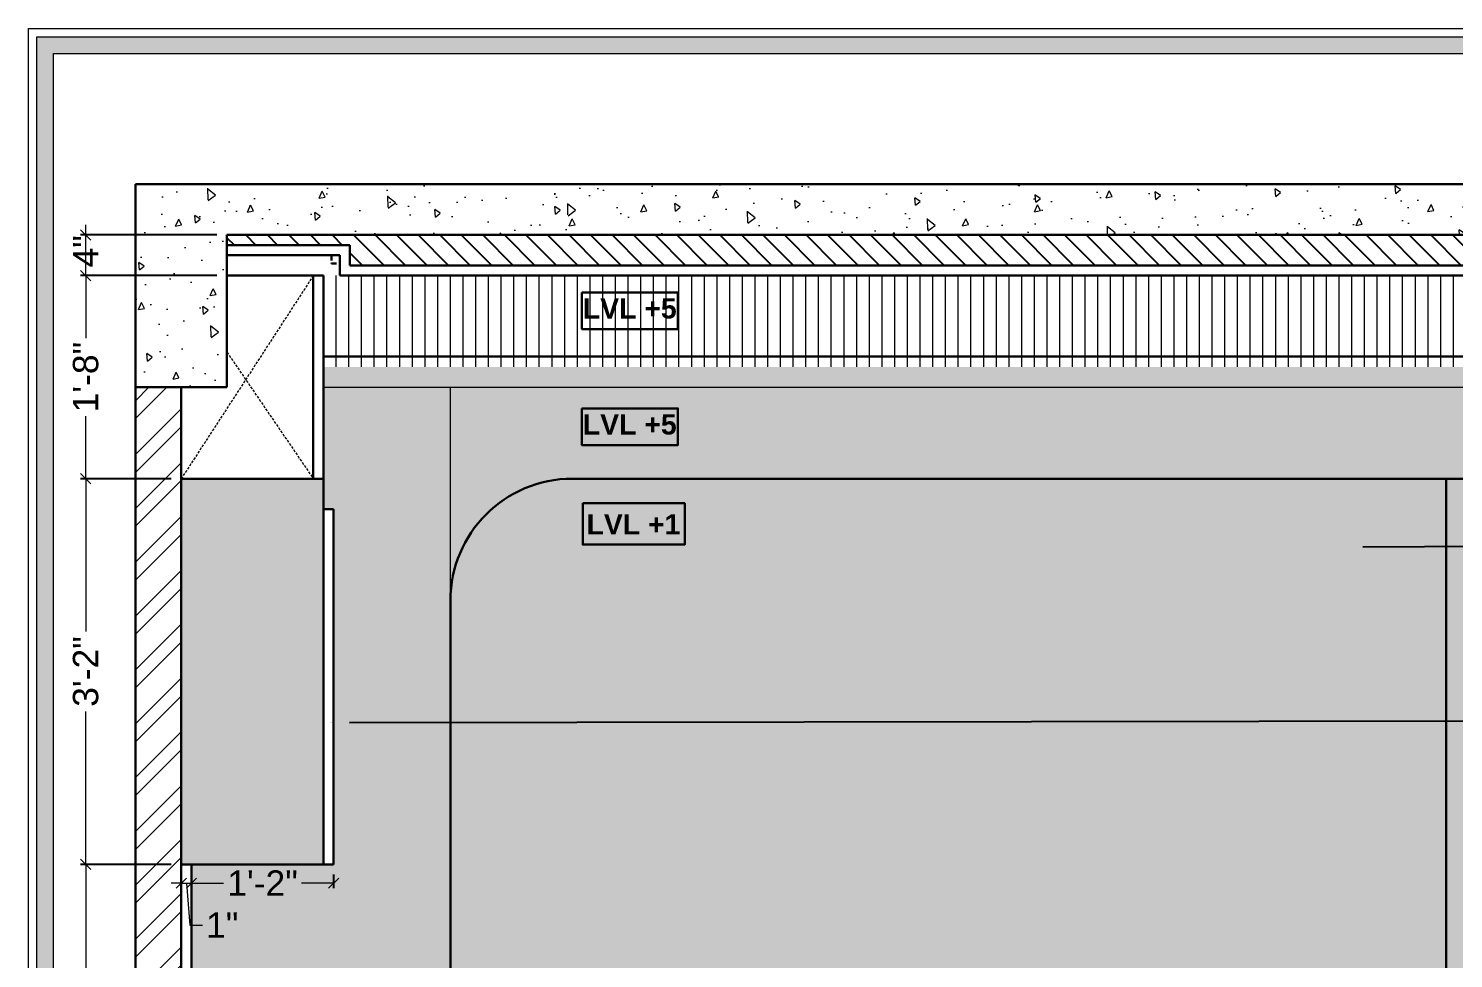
# Model space of a CAD drawing. Header units: millimetres. Extents: x 56222 to 3066687, y -650199 to -121287.
# Drawn here: x 131821.6 to 131961.9, y -182872.2 to -182780.6 of the extents above; entities that cross this region are included whole.
import ezdxf
from ezdxf import colors
from ezdxf.entities.mleader import LeaderData, LeaderLine
from ezdxf.math import Vec2, Vec3

# ---------------------------------------------------------------- set-up
doc = ezdxf.new("R2010")
doc.units = ezdxf.units.MM
doc.header["$MEASUREMENT"] = 0
doc.header["$PDMODE"] = 35
for name, pattern in [('00 . GROUND FLOOR$0$DASHED', [0.75, 0.5, -0.25]), ('DASHED2', [0.375, 0.25, -0.125]), ('DASHEDX2', [1.5, 1, -0.5])]:
    doc.linetypes.add(name, pattern=pattern)
doc.layers.get('Defpoints').update_dxf_attribs({"color": 220})
doc.layers.add('AR HATCH-7', color=7, linetype='Continuous')
doc.layers.add('Labels and Texts', color=8, linetype='Continuous')
for name, color, linetype, lineweight in [('dim05', 1, 'Continuous', 13), ('Dimension', 10, 'DASHEDX2', 20), ('FURNITURE', 32, 'Continuous', 9), ('GROUND FLOOR', 7, 'Continuous', 9), ('GROUND FLOOR  ( HATCH )', 251, 'Continuous', 9), ('NAME PLATE', 7, 'Continuous', 25), ('SECTION ( SLAB PLine )', 104, 'Continuous', 30), ('Text', 7, 'Continuous', 15), ('wall', 7, 'Continuous', 30), ('XX~SLAB ( BEAM )~ ( DIM )', 7, 'Continuous', 9)]:
    doc.layers.add(name, color=color, linetype=linetype, lineweight=lineweight)
doc.styles.add('Arial', font='arial.ttf')
doc.styles.add('century g', font='GOTHIC.TTF')
doc.styles.get("Standard").update_dxf_attribs({"font": 'arial.ttf', "height": 6})
doc.styles.add('style4', font='ARIALN.TTF')
doc.dimstyles.new('ISO-25', dxfattribs={"dimtxt": 2.5, "dimasz": 1, "dimexe": 0.5, "dimexo": 1, "dimtad": 0, "dimdec": 1, "dimlunit": 4, "dimtxsty": 'Standard', "dimblk": 'OBLIQUE', "dimcen": 2.5, "dimclrd": 1, "dimclre": 1, "dimclrt": 5, "dimadec": 0, "dimazin": 0, "dimtfac": 1, "dimtdec": 1, "dimtmove": 0, "dimatfit": 3, "dimfxl": 1, "dimlwd": -1, "dimarcsym": 0})

# ---------------------------------------------------------------- blocks, each defined once
blk = doc.blocks.new('_Oblique')
at = {"layer": 'wall', "color": 0, "lineweight": -2}
blk.add_line((-0.5, -0.5), (0.5, 0.5), dxfattribs=at)
blk = doc.blocks.new('*D759')
at = {"layer": 'Defpoints', "color": 0, "lineweight": 30, "transparency": 16777216}
for p in [(131827.2180701657, -182862.937700656), (131836.6272378359, -182862.937700656), (131836.6272378359, -182892.9543094682)]:
    blk.add_point(p, dxfattribs=at)
at = {"layer": 'dim05', "color": 1, "linetype": 'Continuous', "lineweight": -2, "transparency": 16777216}
for p, q in [((131835.6272378359, -182862.937700656), (131826.7180701657, -182862.937700656)), ((131835.6272378359, -182892.9543094682), (131826.7180701657, -182892.9543094682))]:
    blk.add_line(p, q, dxfattribs=at)
at = {"layer": 'dim05', "color": 1, "linetype": 'Continuous', "transparency": 16777216}
for p, q in [((131827.2180701657, -182862.937700656), (131827.2180701657, -182873.9768713649)), ((131827.2180701657, -182892.9543094682), (131827.2180701657, -182881.9151387592))]:
    blk.add_line(p, q, dxfattribs=at)
at = {"layer": 'dim05', "color": 1, "transparency": 16777216}
for p, rotation in [((131827.2180701657, -182862.937700656), 90), ((131827.2180701657, -182892.9543094682), 270)]:
    blk.add_blockref('_Oblique', p, dxfattribs=dict(at, rotation=rotation))
at = {"layer": 'dim05', "color": 5, "lineweight": 25, "transparency": 16777216, "insert": (131827.2180701656, -182877.9460050621), "char_height": 2.5, "attachment_point": 5, "rotation": 90, "style": 'Arial'}
blk.add_mtext('2\'-6"', dxfattribs=at)
blk = doc.blocks.new('*D760')
at = {"layer": 'Defpoints', "color": 0, "lineweight": 30, "transparency": 16777216}
for p in [(131827.2180701658, -182824.9543094658), (131836.627237836, -182824.9543094658), (131836.6272378359, -182862.937700656)]:
    blk.add_point(p, dxfattribs=at)
at = {"layer": 'dim05', "color": 1, "linetype": 'Continuous', "lineweight": -2, "transparency": 16777216}
for p, q in [((131835.627237836, -182824.9543094658), (131826.7180701658, -182824.9543094658)), ((131835.6272378359, -182862.937700656), (131826.7180701658, -182862.937700656))]:
    blk.add_line(p, q, dxfattribs=at)
at = {"layer": 'dim05', "color": 1, "linetype": 'Continuous', "transparency": 16777216}
for p, q in [((131827.2180701658, -182824.9543094658), (131827.2180701658, -182839.9990405315)), ((131827.2180701658, -182862.937700656), (131827.2180701658, -182847.8929695902))]:
    blk.add_line(p, q, dxfattribs=at)
at = {"layer": 'dim05', "color": 1, "transparency": 16777216}
for p, rotation in [((131827.2180701658, -182824.9543094658), 90), ((131827.2180701658, -182862.937700656), 270)]:
    blk.add_blockref('_Oblique', p, dxfattribs=dict(at, rotation=rotation))
at = {"layer": 'dim05', "color": 5, "lineweight": 25, "transparency": 16777216, "insert": (131827.2180701657, -182843.9460050609), "char_height": 2.5, "attachment_point": 5, "rotation": 90, "style": 'Arial'}
blk.add_mtext('3\'-2"', dxfattribs=at)
blk = doc.blocks.new('*D761')
at = {"layer": 'Defpoints', "color": 0, "lineweight": 30, "transparency": 16777216}
for p in [(131827.218070166, -182804.9543094681), (131841.1272378359, -182804.9543094681), (131836.627237836, -182824.9543094658)]:
    blk.add_point(p, dxfattribs=at)
at = {"layer": 'dim05', "color": 1, "linetype": 'Continuous', "lineweight": -2, "transparency": 16777216}
for p, q in [((131840.1272378359, -182804.9543094681), (131826.718070166, -182804.9543094681)), ((131835.627237836, -182824.9543094658), (131826.718070166, -182824.9543094658))]:
    blk.add_line(p, q, dxfattribs=at)
at = {"layer": 'dim05', "color": 1, "linetype": 'Continuous', "transparency": 16777216}
for p, q in [((131827.218070166, -182804.9543094681), (131827.218070166, -182811.1241593987)), ((131827.218070166, -182824.9543094658), (131827.218070166, -182818.7844595351))]:
    blk.add_line(p, q, dxfattribs=at)
at = {"layer": 'dim05', "color": 1, "transparency": 16777216}
for p, rotation in [((131827.218070166, -182804.9543094681), 90), ((131827.218070166, -182824.9543094658), 270)]:
    blk.add_blockref('_Oblique', p, dxfattribs=dict(at, rotation=rotation))
at = {"layer": 'dim05', "color": 5, "lineweight": 25, "transparency": 16777216, "insert": (131827.2180701659, -182814.9543094669), "char_height": 2.5, "attachment_point": 5, "rotation": 90, "style": 'Arial'}
blk.add_mtext('1\'-8"', dxfattribs=at)
blk = doc.blocks.new('*D762')
at = {"layer": 'Defpoints', "color": 0, "lineweight": 30, "transparency": 16777216}
for p in [(131827.218070166, -182800.9543094681), (131841.1272378359, -182800.9543094681), (131841.1272378359, -182804.9543094681)]:
    blk.add_point(p, dxfattribs=at)
at = {"layer": 'dim05', "color": 1, "linetype": 'Continuous', "transparency": 16777216}
for p, q in [((131827.218070166, -182800.9543094681), (131827.218070166, -182799.9543094681)), ((131827.218070166, -182804.9543094681), (131827.218070166, -182800.9543094681)), ((131827.218070166, -182804.9543094681), (131827.218070166, -182805.9543094681))]:
    blk.add_line(p, q, dxfattribs=at)
at = {"layer": 'dim05', "color": 1, "linetype": 'Continuous', "lineweight": -2, "transparency": 16777216}
for p, q in [((131840.1272378359, -182800.9543094681), (131826.718070166, -182800.9543094681)), ((131840.1272378359, -182804.9543094681), (131826.718070166, -182804.9543094681))]:
    blk.add_line(p, q, dxfattribs=at)
at = {"layer": 'dim05', "color": 1, "transparency": 16777216}
for p, rotation in [((131827.218070166, -182800.9543094681), 270), ((131827.218070166, -182804.9543094681), 90)]:
    blk.add_blockref('_Oblique', p, dxfattribs=dict(at, rotation=rotation))
at = {"layer": 'dim05', "color": 5, "lineweight": 25, "transparency": 16777216, "insert": (131827.2180701659, -182802.5665083553), "char_height": 2.5, "attachment_point": 5, "rotation": 90, "style": 'Arial'}
blk.add_mtext('4"', dxfattribs=at)
blk = doc.blocks.new('*D764')
at = {"layer": 'Defpoints', "color": 0, "lineweight": 30, "transparency": 16777216}
for p in [(131836.6272378358, -182862.9377006559), (131837.6272378358, -182862.9377006559), (131837.6272378358, -182864.7851329984)]:
    blk.add_point(p, dxfattribs=at)
at = {"layer": 'dim05', "color": 1, "linetype": 'Continuous', "lineweight": -2, "transparency": 16777216}
for p, q in [((131836.6272378358, -182863.9377006559), (131836.6272378358, -182865.2851329984)), ((131837.6272378358, -182863.9377006559), (131837.6272378358, -182865.2851329984))]:
    blk.add_line(p, q, dxfattribs=at)
at = {"layer": 'dim05', "color": 1, "linetype": 'Continuous', "transparency": 16777216}
for p, q in [((131836.6272378358, -182864.7851329984), (131835.6272378358, -182864.7851329984)), ((131836.6272378358, -182864.7851329984), (131837.6272378358, -182864.7851329984)), ((131836.6272378358, -182864.7851329984), (131837.6272378358, -182864.7851329984)), ((131837.1272378358, -182864.7851329984), (131837.4631049563, -182868.9162307528)), ((131837.6272378358, -182864.7851329984), (131838.6272378358, -182864.7851329984)), ((131837.4631049563, -182868.9162307528), (131838.7131049563, -182868.9162307528))]:
    blk.add_line(p, q, dxfattribs=at)
at = {"layer": 'dim05', "color": 1, "transparency": 16777216}
blk.add_blockref('_Oblique', (131836.6272378358, -182864.7851329984), dxfattribs=at)
at = {"layer": 'dim05', "color": 1, "transparency": 16777216, "rotation": 180}
blk.add_blockref('_Oblique', (131837.6272378358, -182864.7851329984), dxfattribs=at)
at = {"layer": 'dim05', "color": 5, "lineweight": 25, "transparency": 16777216, "insert": (131840.6571704406, -182868.9162307528), "char_height": 2.5, "attachment_point": 5, "style": 'Arial'}
blk.add_mtext('1"', dxfattribs=at)
blk = doc.blocks.new('*D765')
at = {"layer": 'Defpoints', "color": 0, "lineweight": 30, "transparency": 16777216}
for p in [(131837.6272378358, -182862.9377006559), (131851.6272378358, -182862.9377006559), (131851.6272378358, -182864.7851329984)]:
    blk.add_point(p, dxfattribs=at)
at = {"layer": 'dim05', "color": 1, "linetype": 'Continuous', "lineweight": -2, "transparency": 16777216}
for p, q in [((131837.6272378358, -182863.9377006559), (131837.6272378358, -182865.2851329984)), ((131851.6272378358, -182863.9377006559), (131851.6272378358, -182865.2851329984))]:
    blk.add_line(p, q, dxfattribs=at)
at = {"layer": 'dim05', "color": 1, "linetype": 'Continuous', "transparency": 16777216}
for p, q in [((131837.6272378358, -182864.7851329984), (131840.7970877676, -182864.7851329984)), ((131851.6272378358, -182864.7851329984), (131848.457387904, -182864.7851329984))]:
    blk.add_line(p, q, dxfattribs=at)
at = {"layer": 'dim05', "color": 1, "transparency": 16777216, "rotation": 180}
blk.add_blockref('_Oblique', (131837.6272378358, -182864.7851329984), dxfattribs=at)
at = {"layer": 'dim05', "color": 1, "transparency": 16777216}
blk.add_blockref('_Oblique', (131851.6272378358, -182864.7851329984), dxfattribs=at)
at = {"layer": 'dim05', "color": 5, "lineweight": 25, "transparency": 16777216, "insert": (131844.6272378358, -182864.7851329984), "char_height": 2.5, "attachment_point": 5, "style": 'Arial'}
blk.add_mtext('1\'-2"', dxfattribs=at)

msp = doc.modelspace()

# ---------------------------------------------------------------- hatches: boundary and pattern name
at = {"layer": 'AR HATCH-7', "lineweight": 0, "true_color": 0x939598}
h = msp.add_hatch(dxfattribs=at)
h.set_pattern_fill('AR-CONC', color=252, angle=45)
h.set_pattern_definition([(94.99999999999993, (-3037.782788931683, 279.8262983305031), (5.515519991722208, 4.628070788119675), [0.7499999999999999, -8.249999999999998]), (40.00000000000002, (-3037.782788931683, 279.8262983305031), (-6.299921673908859, 4.337681495980274), [0.6, -6.6]), (145.45144446, (-3037.323162276065, 280.2119708940445), (-0.7844016433796002, 8.965752213322599), [0.63740192, -7.01142112]), (91.18419999999993, (-3039.197002494067, 281.2405118928873), (8.71693387946328, 6.376137762145187), [1.124999999999999, -12.37499999999999]), (141.63563549, (-3038.470591330057, 281.7718562385999), (-0.2790006838437646, 13.49711668190895), [0.95610342, -10.5171376]), (36.18416399000001, (-3039.197002494067, 281.2405118928873), (-0.2790006846561948, 13.49711667396096), [0.9, -9.90000001]), (66, (-3038.136342322279, 281.5940652834834), (7.067715721143024, 1.373824764677699), [0.7499999999999993, -8.24999999999999]), (11.00000000000003, (-3038.136342322279, 281.5940652834834), (-3.407085930619541, 6.848084353987662), [0.6, -6.6]), (116.45144474, (-3037.547366016166, 281.708550679672), (3.660629749971532, 8.22190905583728), [0.6374019000000001, -7.01142112]), (82.50000000000001, (-3037.782788931683, 279.8262983305031), (-2.267931853063402, 2.439898176125473), [0, -6.519999999999994, 0, -6.699999999999995, 0, -6.624999999999995]), (52.49999999999999, (-3037.782788931683, 279.8262983305031), (-0.9287294220246007, 4.649094499003634), [0, -3.82, 0, -6.37, 0, -2.525]), (12.5, (-3039.359637053742, 278.2494502084446), (3.934181673192061, 3.615207618148607), [0, -2.5, 0, -7.8, 0, -10.35]), (2.499999999999997, (-3040.066743834905, 277.5423434272816), (3.415899831984662, 4.83159806873949), [0, -3.25, 0, -5.18, 0, -7.35])])
h.paths.add_polyline_path([(131992.6272378942, -182795.9543094681), (131832.1272190735, -182795.9543094681), (131832.1272190734, -182815.9543094681), (131841.1272378358, -182815.9543094681), (131841.1272378358, -182800.9543094681), (131988.1272378942, -182800.954309468), (131988.1272378942, -182804.3091358726), (131992.6272378942, -182804.2717210375)])
h.paths.add_polyline_path([(131992.6272378942, -182804.2717210375), (131988.1272378942, -182804.3091358726), (131988.1272378942, -182815.9543094681), (131992.6272378942, -182815.9543094681)], flags=17)
at = {"layer": 'AR HATCH-7', "lineweight": 9, "true_color": 0x939598}
h = msp.add_hatch(dxfattribs=at)
h.set_pattern_fill('ANSI32', color=252, scale=10)
h.set_pattern_definition([(45, (-3037.782788931683, 282.8262983305031), (-2.651650429449553, 2.651650429449553), []), (45, (-3036.015021981671, 282.8262983305031), (-2.651650429449553, 2.651650429449553), [])])
h.paths.add_polyline_path([(131836.6272378358, -182815.9543094681), (131832.1272190735, -182815.9543094681), (131832.1272190735, -182924.9543094681), (131836.6272378358, -182924.9543094681)])
h.paths.add_polyline_path([(131992.6272378942, -182816.8803324097), (131988.1272378942, -182816.9177472448), (131988.1272378942, -182837.5093321353), (131992.6272378942, -182837.4902401994)])
h.paths.add_polyline_path([(131992.6272378942, -182815.9543094681), (131988.1272378942, -182815.9543094681), (131988.1272378942, -182816.9177472448), (131992.6272378942, -182816.8803324097)])
h.paths.add_polyline_path([(131992.6272378942, -182837.4902401994), (131988.1272378942, -182837.5093321353), (131988.1272378942, -182885.1107637552), (131992.6272378942, -182885.0733489202)])
h.paths.add_polyline_path([(131992.6272378942, -182885.0733489202), (131988.1272378942, -182885.1107637552), (131988.1272378942, -182887.8893034635), (131988.1272378942, -182891.7761623609), (131992.6272378942, -182891.7604161615)])
h.paths.add_polyline_path([(131992.6272378942, -182891.7604161615), (131988.1272378942, -182891.7761623609), (131988.1272378942, -182903.0251788743), (131992.6272378942, -182902.9877640392)])
h.paths.add_polyline_path([(131992.6272378942, -182902.9877640392), (131988.1272378942, -182903.0251788743), (131988.1272378942, -182914.5542483633), (131992.6272378942, -182914.5168335282)])
h.paths.add_polyline_path([(131992.6272378942, -182914.5168335282), (131988.1272378942, -182914.5542483633), (131988.1272378942, -182921.9543094681), (131988.1272378942, -182924.9543094681), (131992.6272378942, -182924.9543094681)])
at = {"layer": 'AR HATCH-7', "lineweight": 30, "true_color": 0xb5af9b}
h = msp.add_hatch(color=253, dxfattribs=at)
h.dxf.hatch_style = 1
h.paths.add_polyline_path([(131850.6272378358, -182824.9543094657), (131836.6272378358, -182824.9543094657), (131836.6272378358, -182862.9377006559), (131850.6272378358, -182862.9377006559)])
at = {"layer": 'AR HATCH-7', "lineweight": 30, "true_color": 0xe2dcd9, "transparency": 33554636}
h = msp.add_hatch(color=254, dxfattribs=at)
h.dxf.hatch_style = 1
h.paths.add_polyline_path([(131961.151489591, -182824.9543094657), (131875.1272378355, -182824.9543094657, 0.4142135623728894), (131863.1272378355, -182836.9543094657), (131863.1272378355, -182878.3861029008, -0.5610220520424206), (131864.5839246698, -182877.4964749591, 0.4376878552051853), (131868.8933702917, -182875.919159284, -0.6666666666634965), (131874.6595027479, -182875.919159284, 0.6666666666633286), (131880.4256352042, -182875.919159284, -0.6666666666633289), (131886.1917676603, -182875.9191592839, 0.666666666663328), (131891.9579001166, -182875.9191592839, -0.6666666666633282), (131897.7240325728, -182875.9191592839, 0.6666666666633283), (131903.490165029, -182875.9191592839, -0.6666666666633284), (131909.2562974852, -182875.9191592839, 0.6666666666633286), (131915.0224299414, -182875.9191592839, -0.6666666666633279), (131920.7885623976, -182875.9191592839, 0.6666666666633286), (131926.5546948538, -182875.9191592839, -0.666666666663329), (131932.32082731, -182875.9191592838, 0.6666666666633265), (131938.0869597662, -182875.9191592838, -0.6666666666633301), (131943.8530922224, -182875.9191592838, 0.6666666666633265), (131949.6192246786, -182875.9191592838, -0.6666666666593035), (131955.3853571348, -182875.9191592837, 0.4376878933672168), (131959.6948029255, -182877.4964752875, -0.5610218531199916), (131961.1514895909, -182878.3861029004)])
at = {"layer": 'AR HATCH-7', "lineweight": 30, "true_color": 0xb5af9b}
h = msp.add_hatch(color=253, dxfattribs=at)
h.dxf.hatch_style = 1
edge = h.paths.add_edge_path()
edge.add_line((131988.1272378942, -182824.9543094657), (131961.151489591, -182824.9543094657))
edge.add_line((131961.151489591, -182824.9543094657), (131961.151489591, -182887.8893034635))
edge.add_line((131961.151489591, -182887.8893034635), (131963.151489591, -182887.8893034635))
edge.add_line((131963.151489591, -182887.8893034635), (131963.151489591, -182830.9543094655))
edge.add_arc((131966.151489591, -182830.9543094655), 3, 90, 180, ccw=False)
edge.add_line((131966.151489591, -182827.9543094655), (131983.1272378942, -182827.9543094655))
edge.add_arc((131983.1272378942, -182830.9543094655), 3, 0, 90, ccw=False)
edge.add_line((131986.1272378942, -182830.9543094655), (131986.1272378942, -182887.8893034635))
edge.add_line((131986.1272378942, -182887.8893034635), (131988.1272378942, -182887.8893034635))
edge.add_line((131988.1272378942, -182887.8893034635), (131988.1272378942, -182824.9543094657))
at = {"layer": 'Dimension', "linetype": 'Continuous', "true_color": 0xd39e00}
h = msp.add_hatch(color=42, dxfattribs=at)
h.paths.add_polyline_path([(131822.4001944131, -182945.1617987029), (132055.0080570792, -182945.1617987029), (132055.0080570792, -182781.4348510448), (131822.4001944131, -182781.4348510448)])
h.paths.add_polyline_path([(131824.0326818891, -182943.529311227), (132053.3755696033, -182943.529311227), (132053.3755696033, -182783.0673385207), (131824.0326818891, -182783.0673385207)], flags=16)
at = {"layer": 'FURNITURE', "lineweight": 5, "true_color": 0x7d5120, "transparency": 33554636}
h = msp.add_hatch(dxfattribs=at)
h.set_pattern_fill('ANSI31', color=27, scale=10, angle=45)
h.set_pattern_definition([(90, (131850.6272378358, -182804.9543094681), (-1.25, 0), [])])
h.paths.add_polyline_path([(131987.1272084519, -182804.9543139978), (131850.6272378358, -182804.9543094681), (131850.6272378358, -182813.9543094681), (131987.1272084519, -182813.9543139978)])
at = {"layer": 'FURNITURE', "lineweight": 30, "true_color": 0xf7d2c0, "transparency": 33554636}
h = msp.add_hatch(color=254, dxfattribs=at)
h.dxf.hatch_style = 1
edge = h.paths.add_edge_path()
edge.add_line((131988.1272378942, -182813.9543094681), (131863.1272378355, -182813.9543094681))
edge.add_line((131863.1272378355, -182813.9543094681), (131863.1272378355, -182834.954309468))
edge.add_arc((131875.2919535047, -182837.3519682682), 12.39875296288133, 90.76118867068209, 168.8499535268645, ccw=False)
edge.add_line((131875.1272378355, -182824.9543094657), (131988.1272378942, -182824.9543094657))
edge.add_line((131988.1272378942, -182824.9543094657), (131988.1272378942, -182813.9543094681))
h.paths.add_polyline_path([(131863.1272378355, -182813.9543094681), (131850.6272378358, -182813.9543094681), (131850.6272378358, -182822.954309468), (131850.6272378358, -182827.9543094655), (131851.6272378358, -182827.9543094655), (131851.6272378358, -182862.9377006559), (131837.6272378358, -182862.9377006559), (131837.6272378358, -182892.9543094681), (131859.6272378358, -182892.954309468), (131859.6272378358, -182893.4543094681), (131860.6272378358, -182893.4543094681), (131860.6272378358, -182896.5879829203), (131861.3981378082, -182896.5879829203), (131861.3981378082, -182896.1770056276), (131861.5938041908, -182896.1770056276), (131861.5938041908, -182897.2555070719), (131861.3981378082, -182897.2555070719), (131861.3981378082, -182896.8579238675), (131860.6272378358, -182896.8579238675), (131860.6272378358, -182899.9158941469), (131836.6272378358, -182899.9158941469), (131836.6272378358, -182921.9543094681), (131863.1272378355, -182921.9543094681), (131863.1272378355, -182878.3861029008)])
at = {"layer": 'GROUND FLOOR  ( HATCH )', "lineweight": 25}
h = msp.add_hatch(dxfattribs=at)
h.set_pattern_fill('ANSI31', color=6, scale=12, angle=90, style=0)
h.set_pattern_definition([(135, (-3136.420124747849, -21.84385617054068), (-1.060660171779821, -1.060660171779821), [])])
h.paths.add_polyline_path([(131984.6271964577, -182801.9514853591), (131988.1272378942, -182801.9514853591), (131988.1272378942, -182800.954309468), (131841.1272378358, -182800.9543094681), (131841.1272378358, -182801.9543094681), (131853.2364876649, -182801.9543094681), (131853.2364876649, -182803.9543094681), (131984.6271964577, -182803.9543094681)])

# ---------------------------------------------------------------- linework, layer by layer
at = {"layer": 'Dimension', "color": 42, "linetype": 'Continuous', "true_color": 0xd39e00}
for points in [[(131821.5839506752, -182780.6186073069), (132055.8243008172, -182780.6186073069), (132055.8243008172, -182945.9780424409), (131821.5839506752, -182945.9780424409)], [(131822.4001944131, -182781.4348510448), (132055.0080570792, -182781.4348510448), (132055.0080570792, -182945.1617987029), (131822.4001944131, -182945.1617987029)], [(131824.0326818891, -182783.0673385207), (132053.3755696033, -182783.0673385207), (132053.3755696033, -182943.529311227), (131824.0326818891, -182943.529311227)]]:
    msp.add_lwpolyline(points, close=True, dxfattribs=at)
at = {"layer": 'FURNITURE', "linetype": 'DASHED2', "lineweight": 5}
for p, q in [((131849.6272378358, -182804.9543094681), (131836.6272378358, -182824.9543094657)), ((131841.1272378358, -182812.4927710064), (131849.6272378359, -182824.9543094657))]:
    msp.add_line(p, q, dxfattribs=at)
at = {"layer": 'FURNITURE', "lineweight": 30}
for p, q in [((131850.6272378358, -182804.9543094681), (131841.1272378358, -182804.9543094681)), ((131849.6272378358, -182804.9543094681), (131849.6272378358, -182824.9543094657)), ((131850.6272378358, -182804.9543094681), (131850.6272378358, -182824.9543094657)), ((131836.6272378358, -182824.9543094657), (131850.6272378358, -182824.9543094657)), ((131850.6272378358, -182824.9543094657), (131850.6272378358, -182862.9377006559)), ((131851.6272378358, -182827.9543094655), (131850.6272378358, -182827.9543094655)), ((131851.6272378358, -182827.9543094655), (131851.6272378358, -182862.9377006559)), ((131836.6272378358, -182862.9377006559), (131851.6272378358, -182862.9377006559)), ((131837.6272378358, -182862.9377006559), (131837.6272378358, -182892.9543094681))]:
    msp.add_line(p, q, dxfattribs=at)
at = {"layer": 'FURNITURE', "color": 9, "lineweight": 5, "true_color": 0xc7c8ca}
for p, q in [((131850.6272378358, -182815.9543094681), (131988.1272378942, -182815.9543094681)), ((131863.1272378355, -182924.9543094681), (131863.1272378355, -182815.9543094681))]:
    msp.add_line(p, q, dxfattribs=at)
at = {"layer": 'FURNITURE', "lineweight": 30}
msp.add_lwpolyline([(131988.1272378942, -182824.9543094657), (131875.1272378355, -182824.9543094657, 0.414213562373095), (131863.1272378355, -182836.9543094657), (131863.1272378355, -182878.3861029008)], format="xyb", dxfattribs=at)
msp.add_lwpolyline([(131961.1514895909, -182887.8893034635), (131988.1272378942, -182887.8893034635), (131988.1272378942, -182824.9543094657), (131961.151489591, -182824.9543094657)], close=True, dxfattribs=at)
at = {"layer": 'GROUND FLOOR', "color": 6, "lineweight": 30}
for p, q in [((131853.2364876649, -182801.9543094681), (131841.1272378358, -182801.9543094681)), ((131853.2364876649, -182803.9543094681), (131853.2364876649, -182801.9543094681)), ((131852.2364933715, -182802.9543094681), (131841.1272378358, -182802.9543094681)), ((131852.2364933715, -182804.9576949134), (131852.2364933715, -182802.9543094681))]:
    msp.add_line(p, q, dxfattribs=at)
at = {"layer": 'GROUND FLOOR', "color": 3, "linetype": '00 . GROUND FLOOR$0$DASHED', "lineweight": 30}
msp.add_lwpolyline([(131852.2364933715, -182802.9543094681), (131851.4227516752, -182802.9543094681), (131851.4227516752, -182803.7703143303), (131852.2364933715, -182803.7703143303)], close=True, dxfattribs=at)
at = {"layer": 'Labels and Texts', "color": 1, "lineweight": 30, "ltscale": 0.3, "transparency": 33554687, "elevation": 3.26066581484286}
for points in [[(131876.0651964196, -182806.6163172053), (131885.530775645, -182806.6163172053), (131885.530775645, -182810.2196576135), (131876.0651964196, -182810.2196576135)], [(131876.0651964196, -182818.0410878116), (131885.530775645, -182818.0410878116), (131885.530775645, -182821.6444282198), (131876.0651964196, -182821.6444282198)], [(131876.1615870763, -182827.3713750174), (131886.1883292605, -182827.3713750174), (131886.1883292605, -182831.4507134994), (131876.1615870763, -182831.4507134994)]]:
    msp.add_lwpolyline(points, close=True, dxfattribs=at)
at = {"layer": 'SECTION ( SLAB PLine )', "color": 1}
for p, q in [((131832.1272190735, -182795.9543094681), (131832.1272190734, -182815.9543094681)), ((131832.1272190735, -182795.9543094681), (131992.6272378942, -182795.9543094681)), ((131841.1272378358, -182800.9543094681), (131841.1272378358, -182815.9543094681)), ((131841.1272378358, -182800.9543094681), (131988.1272378942, -182800.954309468)), ((131832.1272190735, -182815.9543094681), (131841.1272378358, -182815.9543094681))]:
    msp.add_line(p, q, dxfattribs=at)
at = {"layer": 'SECTION ( SLAB PLine )', "color": 6}
for p, q in [((131853.2364876649, -182803.9543094681), (131984.6271964577, -182803.9543094681)), ((131852.2364933715, -182804.9576949134), (131985.6271907511, -182804.9576949134))]:
    msp.add_line(p, q, dxfattribs=at)
at = {"layer": 'XX~SLAB ( BEAM )~ ( DIM )', "lineweight": 30}
for p, q in [((131832.1272190735, -182815.9543094681), (131832.1272190735, -182924.9543094681)), ((131836.6272378358, -182815.9543094681), (131836.6272378358, -182924.9543094681))]:
    msp.add_line(p, q, dxfattribs=at)

# ---------------------------------------------------------------- texts
at = {"layer": 'NAME PLATE', "color": 18, "true_color": 0x000000, "transparency": 33554687, "char_height": 2, "attachment_point": 5, "style": 'century g'}
for insert in [(131880.7820274809, -182808.1951997612, 3.260665814842463), (131880.7820274809, -182819.6199703674, 3.260665814842463)]:
    msp.add_mtext_dynamic_manual_height_columns('{\\fArial|b1|i0|c0|p34;LVL +5}', width=51.7191127633032, gutter_width=1, heights=[0], dxfattribs=dict(at, insert=insert))
at = {"layer": 'NAME PLATE', "color": 251, "true_color": 0x636466, "transparency": 33554687, "insert": (131881.1432860993, -182829.4512991286, 3.260665814842463), "char_height": 2, "attachment_point": 5, "style": 'century g'}
msp.add_mtext_dynamic_manual_height_columns('{\\fArial|b1|i0|c0|p34;\\C256;\\c0;LVL +1}', width=51.7191127633032, gutter_width=1, heights=[0], dxfattribs=at)

# ---------------------------------------------------------------- dimensions: what is measured, and where the dimension line sits
at = {"layer": 'dim05', "color": 27, "lineweight": 25, "true_color": 0x7d5120}
dim = msp.add_linear_dim(base=(131827.218070166, -182800.9543094681), p1=(131841.1272378358, -182804.9543094681), p2=(131841.1272378358, -182800.9543094681), angle=90, dimstyle='ISO-25', override={"dimtxsty": 'Arial'}, dxfattribs=at)
dim.commit()
dim.dimension.update_dxf_attribs({"geometry": '*D762', "text_midpoint": (131827.2180701659, -182802.5665083553), "dimtype": 160})
for base, p1, p2, picture, middle in [((131827.218070166, -182804.9543094681), (131836.6272378359, -182824.9543094657), (131841.1272378358, -182804.9543094681), '*D761', (131827.2180701659, -182814.9543094669)), ((131827.2180701658, -182824.9543094658), (131836.6272378358, -182862.9377006559), (131836.6272378359, -182824.9543094657), '*D760', (131827.2180701657, -182843.9460050609)), ((131827.2180701657, -182862.937700656), (131836.6272378358, -182892.9543094681), (131836.6272378358, -182862.9377006559), '*D759', (131827.2180701656, -182877.9460050621))]:
    dim = msp.add_linear_dim(base=base, p1=p1, p2=p2, angle=90, dimstyle='ISO-25', override={"dimtxsty": 'Arial'}, dxfattribs=at)
    dim.commit()
    dim.dimension.update_dxf_attribs({"geometry": picture, "text_midpoint": middle})
dim = msp.add_linear_dim(base=(131837.6272378358, -182864.7851329984), p1=(131836.6272378358, -182862.9377006559), p2=(131837.6272378358, -182862.9377006559), dimstyle='ISO-25', override={"dimtxsty": 'Arial', "dimtmove": 1}, dxfattribs=at)
dim.commit()
dim.dimension.update_dxf_attribs({"geometry": '*D764', "text_midpoint": (131839.3381049563, -182868.9162307528), "dimtype": 160})
dim = msp.add_linear_dim(base=(131851.6272378358, -182864.7851329984), p1=(131837.6272378358, -182862.9377006559), p2=(131851.6272378358, -182862.9377006559), dimstyle='ISO-25', override={"dimtxsty": 'Arial'}, dxfattribs=at)
dim.commit()
dim.dimension.update_dxf_attribs({"geometry": '*D765', "text_midpoint": (131844.6272378358, -182864.7851329984)})

# ---------------------------------------------------------------- leaders
at = {"layer": 'Text', "color": 1, "lineweight": 0, "ltscale": 20}
ml = msp.add_multileader_mtext('Standard', dxfattribs=at)
ml.set_content('4*4mm_\\Pgroove \\Pin pelmet', color=1, style='style4')
ml.set_leader_properties()
ml.build(insert=Vec2(0, 0))
ml.multileader.update_dxf_attribs({"dogleg_length": 2.024561314337916, "arrow_head_size": 2})
ctx = ml.context
ctx.base_point, ctx.char_height, ctx.arrow_head_size, ctx.landing_gap_size, ctx.plane_origin = Vec3(131996.1841178042, -182812.9251251405), 3, 2, 0.4, Vec3(131930.5976033153, -182807.9251251428)
notes = []
notes.append((ctx, [(0, (1, 1, 0), (131994.1595564899, -182812.9251251405), (1, 0), 2.024561314337916, [(1, [(131972.8227703031, -182812.9256658982), (131850.6272378358, -182812.9251251405)], 0, [])])]))
ctx.mtext.insert = Vec3(131996.5841178042, -182811.0086858499)
ml = msp.add_multileader_mtext('Standard', dxfattribs=at)
ml.set_content('wall \\Ptexture_as per \\Papproval', color=1, style='style4')
ml.set_leader_properties()
ml.build(insert=Vec2(0, 0))
ml.multileader.update_dxf_attribs({"dogleg_length": 2.024561314337916, "arrow_head_size": 2})
ctx = ml.context
ctx.base_point, ctx.char_height, ctx.arrow_head_size, ctx.landing_gap_size, ctx.plane_origin = Vec3(131995.8914505046, -182831.4730185604), 3, 2, 0.4, Vec3(131930.5976033153, -182829.4730185627)
notes.append((ctx, [(0, (1, 1, 0), (131993.8668891902, -182831.4730185604), (1, 0), 2.024561314337916, [(0, [(131950.9548292478, -182831.6624687255)], 0, [])])]))
ctx.mtext.insert = Vec3(131996.2914505046, -182829.5565792698)
ml = msp.add_multileader_mtext('Standard', dxfattribs=at)
ml.set_content('shutter_\\Phdf+PU \\Pfinish', color=1, style='style4')
ml.set_leader_properties()
ml.build(insert=Vec2(0, 0))
ml.multileader.update_dxf_attribs({"dogleg_length": 2.024561314337916, "arrow_head_size": 2})
ctx = ml.context
ctx.base_point, ctx.char_height, ctx.arrow_head_size, ctx.landing_gap_size, ctx.plane_origin = Vec3(131996.1037430608, -182848.7934973568), 3, 2, 0.4, Vec3(131930.5976033153, -182846.7934973592)
notes.append((ctx, [(0, (1, 1, 0), (131994.0791817465, -182848.7934973568), (1, 0), 2.024561314337916, [(1, [(131851.1880780324, -182848.9829475219), (131972.5708266686, -182848.7934973568)], 0, [])])]))
ctx.mtext.insert = Vec3(131996.5037430608, -182847.2689407402)
for ctx, leaders in notes:
    for number, flags, end, landing, length, lines in leaders:
        leader = LeaderData()
        leader.index, (leader.has_last_leader_line, leader.has_dogleg_vector, leader.attachment_direction) = number, flags
        leader.last_leader_point, leader.dogleg_vector, leader.dogleg_length = Vec3(end), Vec3(landing), length
        for number, points, colour, breaks in lines:
            line = LeaderLine()
            line.index, line.vertices, line.color, line.breaks = number, Vec3.list(points), colors.encode_raw_color(colour), breaks
            leader.lines.append(line)
        ctx.leaders.append(leader)

doc.saveas('drawing.dxf')
